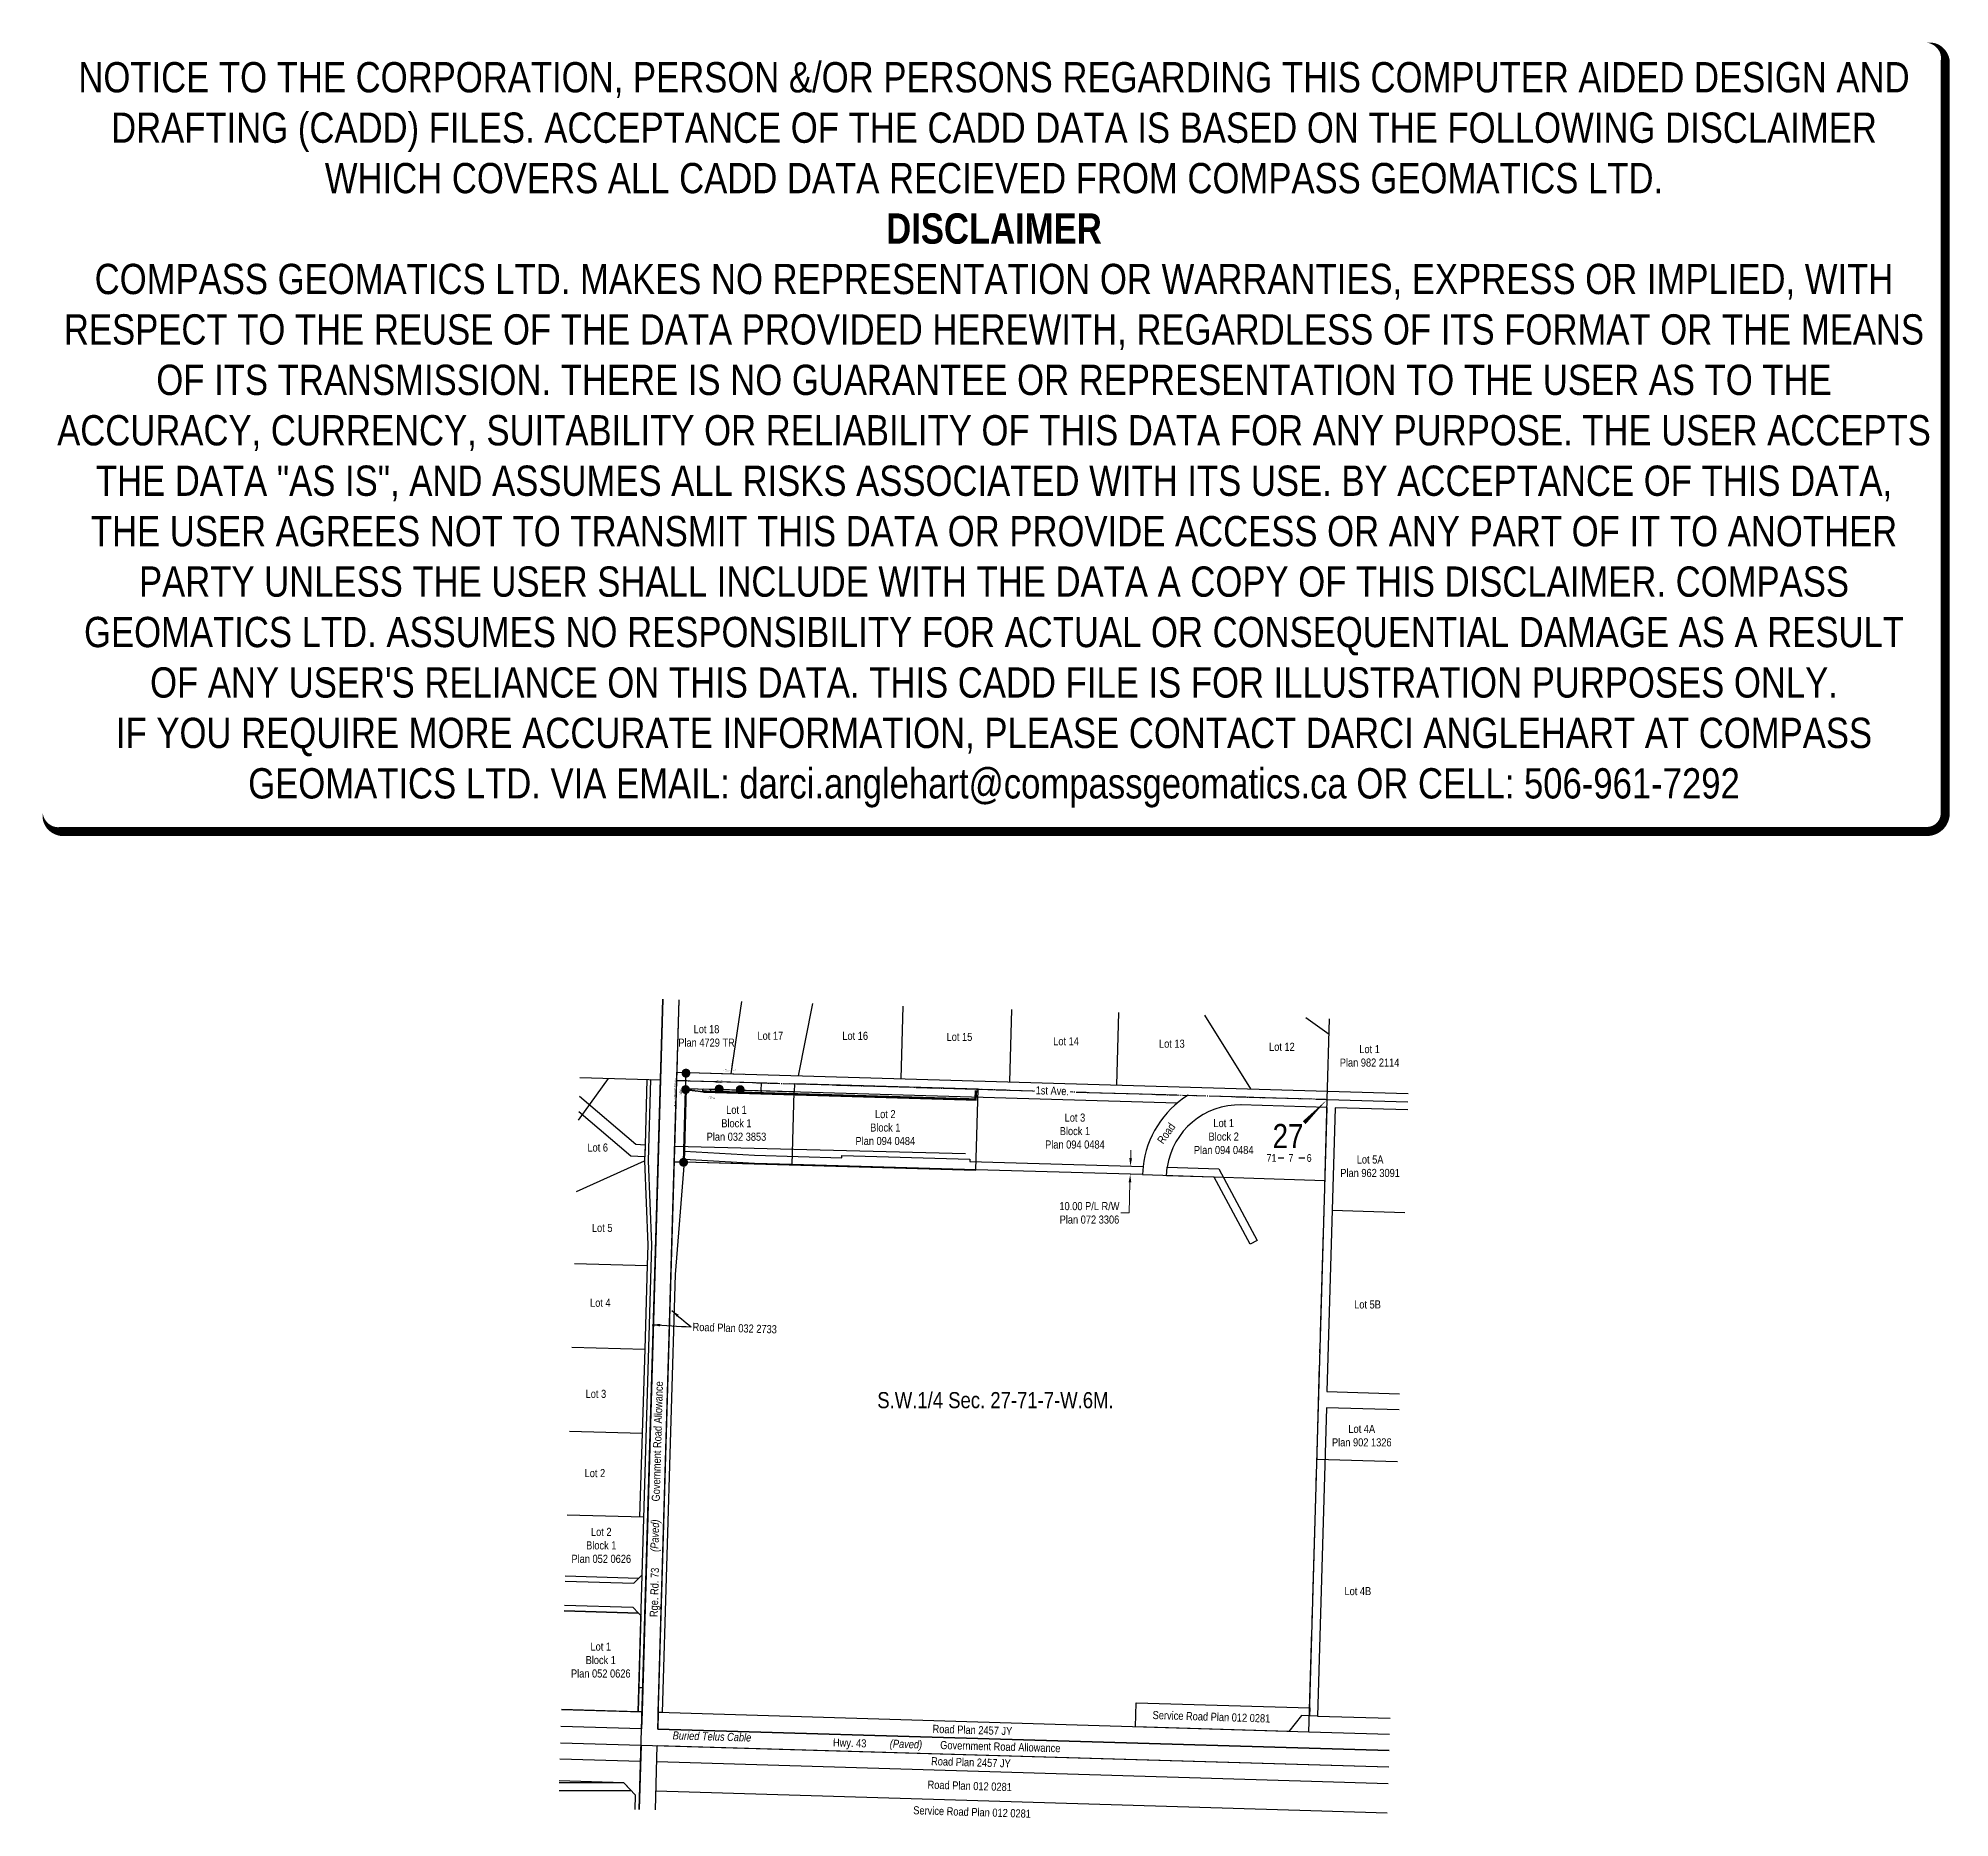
# Model space of a CAD drawing. Extents: x 371849 to 374218, y 6115507 to 6117712.
import ezdxf
from ezdxf.enums import TextEntityAlignment as Align

# ---------------------------------------------------------------- set-up
doc = ezdxf.new("R2010")
doc.units = 0
doc.header["$LTSCALE"] = 5
doc.header["$PDSIZE"] = 0.5
for name, pattern in [('foc-QUARTERLINE', [33, 25, -3, 2, -3]), ('foc-TIELINE', [1.875, 1.25, -0.625]), ('POWERLINE5', [7.8, 2.4, -0.6, 0.6, -0.6, 0.6, -0.6, 2.4])]:
    doc.linetypes.add(name, pattern=pattern)
doc.layers.get('Defpoints').update_dxf_attribs({"color": 9})
for name, color, linetype in [('10', 1, 'Continuous'), ('9', 3, 'Continuous'), ('AS-POWER-EXISTING', 72, 'POWERLINE5'), ('AS-POWER-OH-ATCO PIPELINES', 241, 'foc-OHPOWER'), ('AS-POWER-OH-ATCO PIPELINES-5K', 241, 'foc-OHPOWER'), ('AS-PWER-EXISTING-5K', 72, 'POWERLINE5'), ('AS-TELUS', 224, 'foc-TEL'), ('C-RW', 13, 'Continuous'), ('C-SYMBOL', 7, 'Continuous'), ('L-MON', 1, 'Continuous'), ('L-QSEC', 8, 'foc-QUARTERLINE'), ('L-ROAD-T', 7, 'Continuous'), ('L-SEC', 7, 'Continuous'), ('L-SECLBL', 7, 'Continuous'), ('L-SECQ', 8, 'foc-QUARTERLINE'), ('L-TITLEDB', 4, 'Continuous'), ('L-TITLEDB-T', 4, 'Continuous'), ('T-TIE', 201, 'foc-TIELINE'), ('T-WATER', 160, 'Continuous')]:
    doc.layers.add(name, color=color, linetype=linetype)
for name, color, linetype, lineweight in [('AS-CABLE-ATCO PIPELINES', 241, 'foc-CABLE', 9), ('AS-CABLE-ATCO PIPELINES-5K', 241, 'foc-CABLE', 9), ('C-RW-T', 13, 'Continuous', 9), ('T-TEXT', 48, 'Continuous', 18)]:
    doc.layers.add(name, color=color, linetype=linetype, lineweight=lineweight)
doc.layers.add('DISCLAIMER', color=7, linetype='Continuous', plot=False)
doc.layers.add('Staked', color=1, linetype='Continuous', lineweight=100, true_color=0xff0000)
doc.layers.add('SURV-Property Line', color=3, linetype='Continuous', lineweight=0, true_color=0x00ff00)
doc.styles.add('175L', font='ARIALN.TTF', dxfattribs={"height": 20})
doc.styles.add('80', font='ARIALN.TTF', dxfattribs={"height": 10})
doc.styles.add('80CG', font='ARIALN.TTF', dxfattribs={"height": 10})
doc.styles.add('80L', font='ARIALN.TTF', dxfattribs={"height": 10})
doc.styles.add('80LS', font='ARIALNI.TTF', dxfattribs={"height": 10})
doc.styles.add('foc-LtypeFont', font='ARIALN.TTF', dxfattribs={"height": 7.35})
doc.styles.add('SIMPLEX', font='ARIALN.TTF')
doc.linetypes.add('foc-CABLE', pattern='A,2,-1,["C",foc-LtypeFont,S=0.2,R=0,X=-0.625,Y=-0.75],-1.24,8', length=12.24)
doc.linetypes.add('foc-OHPOWER', pattern='A,10,-1,["O/P",foc-LtypeFont,S=0.2,R=0,X=-0.5,Y=-0.75],-3.25', length=14.25)
doc.linetypes.add('foc-TEL', pattern='A,2,-1,["T",foc-LtypeFont,S=0.2,R=0,X=-0.425,Y=-0.75],-1.24,8', length=12.24)
doc.dimstyles.new('Compass 5 000', dxfattribs={"dimscale": 5, "dimtxt": 9, "dimasz": 2, "dimexe": 0.2, "dimexo": 0.0625, "dimgap": 0.5, "dimtad": 0, "dimtih": 1, "dimtoh": 1, "dimzin": 0, "dimdsep": 46, "dimtxsty": '80CG', "dimcen": 0.1, "dimse1": 1, "dimse2": 1, "dimclrd": 256, "dimclrt": 256, "dimaunit": 1, "dimadec": 4, "dimazin": 0, "dimtfac": 0.06, "dimtofl": 0, "dimtmove": 0, "dimatfit": 1, "dimfxl": 0.2, "dimtolj": 1, "dimtzin": 0, "dimlwd": -1, "dimarcsym": 0})

# ---------------------------------------------------------------- blocks, each defined once
blk = doc.blocks.new('*D463')
at = {"layer": 'C-RW-T', "transparency": 16777216}
for p, q in [((373203, 6116324.4), (373203.3, 6116334.4)), ((373202.1, 6116294.3), (373201, 6116256.5)), ((373201, 6116256.5), (373191, 6116256.5))]:
    blk.add_line(p, q, dxfattribs=at)
for points in [[(373201.3, 6116324.4), (373204.7, 6116324.3), (373202.7, 6116314.4)], [(373200.5, 6116294.4), (373203.8, 6116294.3), (373202.4, 6116304.3)]]:
    blk.add_solid(points, dxfattribs=at)
at = {"layer": 'Defpoints', "color": 0, "transparency": 16777216}
for p in [(373120.9, 6116316.7), (373120.6, 6116306.7), (373202.4, 6116304.3)]:
    blk.add_point(p, dxfattribs=at)
at = {"layer": 'C-RW-T', "transparency": 16777216, "insert": (373151.9, 6116256.5), "char_height": 10, "attachment_point": 5, "style": '80CG'}
blk.add_mtext('\\A1;10.00 P/L R/W\\PPlan 072 3306', dxfattribs=at)
blk = doc.blocks.new('L-SECLBL')
at = {"layer": '9', "color": 7}
for p, q in [((-5.1, -27.8), (-12.3, -27.8)), ((20.7, -27.8), (13.5, -27.8))]:
    blk.add_line(p, q, dxfattribs=at)
at = {"layer": '10', "color": 2, "style": 'SIMPLEX'}
blk.add_attdef('SEC', text='', height=30, dxfattribs=at).set_placement((0, 0), align=Align.MIDDLE)
at = {"layer": '10', "color": 5, "style": '80L'}
blk.add_attdef('TWP', text='', height=9.5, dxfattribs=at).set_placement((-14.4, -27.4), align=Align.MIDDLE_RIGHT)
blk.add_attdef('RGE', text='', height=9.5, dxfattribs=at).set_placement((3.6, -27.4), align=Align.MIDDLE_CENTER)
blk.add_attdef('MER', text='', height=9.5, dxfattribs=at).set_placement((23.2, -27.4), align=Align.MIDDLE_LEFT)
blk = doc.blocks.new('fdia')
at = {"color": 255, "const_width": 1}
blk.add_lwpolyline([(-0.5, 0, 1), (0.5, 0, 1)], format="xyb", close=True, dxfattribs=at)
blk = doc.blocks.new('Fdiaa')
blk.add_blockref('fdia', (0, 0))
blk = doc.blocks.new('fdib')
at = {"color": 1, "const_width": 1.6}
blk.add_lwpolyline([(-0.4, 0, 1), (0.4, 0, 1)], format="xyb", close=True, dxfattribs=at)
at = {"color": 1}
blk.add_circle((0, 0), 0.8, dxfattribs=at)
blk = doc.blocks.new('Fdibb')
blk.add_blockref('fdib', (0, 0))
blk = doc.blocks.new('fdicc')
for name in ['Fdibb', 'Fdiaa']:
    blk.add_blockref(name, (0, 0))
blk = doc.blocks.new('FDI')
blk.add_blockref('fdicc', (0, 0))
blk = doc.blocks.new('POWERPOLE')
h = blk.add_hatch(color=255)
edge = h.paths.add_edge_path()
edge.add_arc((0, 0), 0.96, 0, 360)
at = {"layer": 'AS-CABLE-ATCO PIPELINES', "linetype": 'ByBlock'}
for p, q in [((0.68, -0.68), (-0.68, 0.68)), ((-0.68, -0.68), (0.68, 0.68))]:
    blk.add_line(p, q, dxfattribs=at)
at = {"layer": 'AS-CABLE-ATCO PIPELINES', "linetype": 'ByBlock', "const_width": 0.01, "flags": 128}
for points in [[(-0.68, -0.68), (0.68, 0.68)], [(0.68, -0.68), (-0.68, 0.68)]]:
    blk.add_lwpolyline(points, dxfattribs=at)
at = {"layer": 'AS-CABLE-ATCO PIPELINES', "linetype": 'ByBlock'}
blk.add_circle((0, 0), 0.96, dxfattribs=at)
blk = doc.blocks.new('Disclaimer_Legal')
at = {"layer": 'DISCLAIMER', "color": 254, "flags": 128}
blk.add_lwpolyline([(-3612.9, -1104.6, 37.5, 37.5, 0), (4096.1, -1104.6, 37.5, 37.5, 0.414214), (4171.1, -1029.6, 37.5, 37.5, 0), (4171.1, 2078.7, 37.5, 0, 0.414214), (4096.1, 2153.7, 0, 0, 0), (-3612.9, 2153.7, 0, 0, 0.414214), (-3687.9, 2078.7, 0, 0, 0), (-3687.9, -1029.6, 0, 37.5, 0.414214)], format="xyseb", close=True, dxfattribs=at)
at = {"layer": 'DISCLAIMER', "color": 254, "insert": (241.6, 533.9), "char_height": 125, "width": 7717.568, "attachment_point": 5, "style": '80'}
blk.add_mtext('NOTICE TO THE CORPORATION, PERSON &/OR PERSONS REGARDING THIS COMPUTER AIDED DESIGN AND DRAFTING (CADD) FILES. ACCEPTANCE OF THE CADD DATA IS BASED ON THE FOLLOWING DISCLAIMER WHICH COVERS ALL CADD DATA RECIEVED FROM COMPASS GEOMATICS LTD.\\P{\\fArial Narrow|b1|i0|c0|p34;DISCLAIMER}\\PCOMPASS GEOMATICS LTD. MAKES NO REPRESENTATION OR WARRANTIES, EXPRESS OR IMPLIED, WITH RESPECT TO THE REUSE OF THE DATA PROVIDED HEREWITH, REGARDLESS OF ITS FORMAT OR THE MEANS OF ITS TRANSMISSION. THERE IS NO GUARANTEE OR REPRESENTATION TO THE USER AS TO THE ACCURACY, CURRENCY, SUITABILITY OR RELIABILITY OF THIS DATA FOR ANY PURPOSE. THE USER ACCEPTS THE DATA "AS IS", AND ASSUMES ALL RISKS ASSOCIATED WITH ITS USE. BY ACCEPTANCE OF THIS DATA, THE USER AGREES NOT TO TRANSMIT THIS DATA OR PROVIDE ACCESS OR ANY PART OF IT TO ANOTHER PARTY UNLESS THE USER SHALL INCLUDE WITH THE DATA A COPY OF THIS DISCLAIMER. COMPASS GEOMATICS LTD. ASSUMES NO RESPONSIBILITY FOR ACTUAL OR CONSEQUENTIAL DAMAGE AS A RESULT OF ANY USER\'S RELIANCE ON THIS DATA. THIS CADD FILE IS FOR ILLUSTRATION PURPOSES ONLY.\\PIF YOU REQUIRE MORE ACCURATE INFORMATION, PLEASE CONTACT DARCI ANGLEHART AT COMPASS GEOMATICS LTD. VIA EMAIL: darci.anglehart@compassgeomatics.ca OR CELL: 506-961-7292', dxfattribs=at)

msp = doc.modelspace()

# ---------------------------------------------------------------- linework, layer by layer
at = {"layer": 'AS-CABLE-ATCO PIPELINES', "ltscale": 0.1, "flags": 128}
msp.add_lwpolyline([(372651.371, 6116409.349), (372663.24, 6116410.064), (372673.918, 6116410.27), (372692.479, 6116409.926)], dxfattribs=at)
at = {"layer": 'AS-CABLE-ATCO PIPELINES-5K', "flags": 128}
msp.add_lwpolyline([(372651.371, 6116409.349), (372663.24, 6116410.064), (372673.918, 6116410.27), (372692.479, 6116409.926)], dxfattribs=at)
at = {"layer": 'AS-POWER-OH-ATCO PIPELINES', "ltscale": 0.1, "flags": 128}
for points in [[(372648.877, 6116319.227), (372651.409, 6116409.355), (372651.969, 6116429.498)], [(372693.015, 6116409.996), (372693.015, 6116409.996), (372718.944, 6116409.081)]]:
    msp.add_lwpolyline(points, dxfattribs=at)
at = {"layer": 'AS-POWER-OH-ATCO PIPELINES-5K', "flags": 128}
for points in [[(372648.877, 6116319.227), (372651.409, 6116409.355), (372651.969, 6116429.498)], [(372650.752, 6116385.968), (372651.409, 6116409.355), (372651.969, 6116429.498)], [(372693.015, 6116409.996), (372693.015, 6116409.996), (372718.944, 6116409.081)]]:
    msp.add_lwpolyline(points, dxfattribs=at)
at = {"layer": 'AS-TELUS'}
for p, q in [((372638.078, 6116339.29), (372643.389, 6116520.732)), ((372639.454, 6116386.291), (372641.223, 6116446.73)), ((372638.078, 6116339.29), (372998.257, 6116330.31))]:
    msp.add_line(p, q, dxfattribs=at)
at = {"layer": 'AS-TELUS', "flags": 128}
for points in [[(372593.89, 6115517.07), (372623.288, 6116521.318)], [(372496.301, 6115599.85), (373522.73, 6115569.94)]]:
    msp.add_lwpolyline(points, dxfattribs=at)
at = {"layer": 'C-RW', "flags": 128}
for points in [[(372519.726, 6116401.165), (372589.59, 6116341.553), (372601.169, 6116340.854), (372600.756, 6116325.888), (372583.701, 6116326.888), (372519.165, 6116381.948)], [(372494.566, 6115540.489), (372583.995, 6115540.585), (372574.989, 6115550.129), (372494.842, 6115549.953)]]:
    msp.add_lwpolyline(points, dxfattribs=at)
for points in [[(372649.865, 6116333.043), (372736.969, 6116327.974), (372845.154, 6116324.811), (372845.242, 6116327.809), (373003.569, 6116323.166), (373003.48, 6116320.168), (373218.282, 6116313.883), (373217.571, 6116303.9), (373011.212, 6116309.862), (372783.434, 6116316.452), (372736.673, 6116317.818), (372649.63, 6116322.889)], [(373248.401, 6116313.016), (373312.104, 6116311.185), (373359.705, 6116222.344), (373350.892, 6116217.62), (373306.346, 6116300.764), (373247.534, 6116302.477)]]:
    msp.add_lwpolyline(points, close=True, dxfattribs=at)
at = {"layer": 'L-QSEC'}
msp.add_line((372640.46, 6116420.762), (373446.654, 6116397.248), dxfattribs=at)
at = {"layer": 'L-SEC', "flags": 128}
for points in [[(372623.288, 6116521.318), (372620.359, 6116421.361), (372596.846, 6115617.026)], [(373523.316, 6115590.055), (372616.942, 6115616.46), (372640.46, 6116420.762), (372643.389, 6116520.732)], [(372639.452, 6116386.291), (372640.46, 6116420.762), (372641.221, 6116446.73)], [(372496.301, 6115599.85), (372596.248, 6115596.98), (372593.89, 6115517.07)], [(372613.984, 6115516.485), (372616.348, 6115596.365), (373522.73, 6115569.94)]]:
    msp.add_lwpolyline(points, dxfattribs=at)
at = {"layer": 'L-SECLBL', "flags": 128}
msp.add_lwpolyline([(373446.654, 6116397.248, 0, 5, 0), (373418.097, 6116368.387, 0, 0, 0)], format="xyseb", dxfattribs=at)
at = {"layer": 'L-SECQ'}
for p, q in [((373446.654, 6116397.248), (373449.563, 6116497.205)), ((372520.4, 6116424.221), (372620.359, 6116421.361)), ((373423.946, 6115613.129), (373446.654, 6116397.248)), ((373446.654, 6116397.248), (373546.611, 6116394.311))]:
    msp.add_line(p, q, dxfattribs=at)
at = {"layer": 'L-SECQ', "ltscale": 0.1}
msp.add_line((372640.46, 6116420.762), (373446.654, 6116397.248), dxfattribs=at)
at = {"layer": 'L-TITLEDB', "flags": 128}
for points in [[(372707.737, 6116428.892), (372721.256, 6116518.459)], [(372791.505, 6116426.44), (372809.22, 6116515.892)], [(372918.431, 6116422.781), (372921.072, 6116512.628)], [(373053.258, 6116418.863), (373055.907, 6116508.693)], [(373185.731, 6116414.957), (373188.362, 6116504.828)], [(373351.699, 6116410.115), (373294.759, 6116501.723)], [(373448.992, 6116477.481), (373420.068, 6116498.066)], [(372518.856, 6116371.381), (372555.81, 6116423.209)], [(372603.471, 6116421.862), (372601.169, 6116340.854), (372600.626, 6116321.184), (372604.533, 6116216.896), (372603.779, 6116191.25), (372600.793, 6116087.467), (372597.676, 6115983.613), (372594.494, 6115879.753)], [(372622.585, 6115637.3), (372617.56, 6115637.45), (372640.752, 6116430.83), (373446.95, 6116407.279), (373546.901, 6116404.31)], [(373260.788, 6116392.622), (372652.077, 6116410.456), (372649.49, 6116319.906), (372638.618, 6116180.181), (372622.585, 6115637.3)], [(372723.101, 6116408.375), (372652.077, 6116410.456), (372651.377, 6116385.95)], [(372783.421, 6116315.993), (372786.061, 6116406.483)], [(373535.547, 6116012.279), (373445.655, 6116014.915), (373434.627, 6115632.822), (373424.572, 6115633.123), (373446.364, 6116387.195), (373339.11, 6116390.331)], [(373546.319, 6116384.222), (373456.414, 6116386.891), (373446.238, 6116035.017), (373536.129, 6116032.38)], [(372516.269, 6116282.904), (372600.626, 6116321.184)], [(372648.877, 6116319.227), (372637.501, 6116319.56)], [(373217.571, 6116303.9), (373443.751, 6116296.748)], [(373452.754, 6116259.789), (373542.639, 6116257.15)], [(372513.666, 6116193.847), (372603.779, 6116191.25)], [(372510.63, 6116089.998), (372600.793, 6116087.467)], [(372507.594, 6115986.159), (372597.676, 6115983.613)], [(373433.765, 6115951.191), (373533.694, 6115948.29)], [(372504.56, 6115882.355), (372599.49, 6115879.608)], [(372502.155, 6115800.099), (372587.093, 6115797.667), (372597.376, 6115807.372)], [(372593.264, 6115803.49), (372502.33, 6115806.096)], [(372501.074, 6115763.133), (372593.006, 6115760.5), (372595.915, 6115757.432), (372592.458, 6115638.189), (372497.502, 6115640.941)], [(372501.279, 6115770.13), (372586.218, 6115767.695), (372593.006, 6115760.5), (372501.074, 6115763.133)], [(372593.328, 6115668.456), (372598.353, 6115668.314)], [(372497.503, 6115640.948), (372597.464, 6115638.053), (372596.846, 6115617.026), (372496.888, 6115619.912)], [(373523.903, 6115610.201), (373423.946, 6115613.129), (372617.56, 6115637.45), (372616.942, 6115616.46), (373523.316, 6115590.055)], [(373434.627, 6115632.822), (373524.482, 6115630.205)], [(372495.721, 6115579.995), (372595.667, 6115577.167)], [(372615.767, 6115576.556), (373427.241, 6115551.999), (373522.128, 6115549.274)], [(372588.997, 6115517.213), (372589.525, 6115534.725), (372574.989, 6115550.129), (372494.916, 6115552.454)], [(373426.178, 6115515.456), (372614.707, 6115539.972)], [(373521.06, 6115512.622), (373426.178, 6115515.456)]]:
    msp.add_lwpolyline(points, dxfattribs=at)
for points in [[(372597.464, 6115638.053), (372592.458, 6115638.189), (372609.544, 6116216.917), (372605.623, 6116321.203), (372608.467, 6116421.72), (372620.359, 6116421.361)], [(373209.112, 6115619.52), (373209.9, 6115649.478), (373424.859, 6115642.996), (373424.572, 6115633.123), (373414.575, 6115633.447), (373398.989, 6115613.854)]]:
    msp.add_lwpolyline(points, close=True, dxfattribs=at)
at = {"layer": 'L-TITLEDB', "elevation": 754.615, "flags": 128}
msp.add_lwpolyline([(372652.077, 6116410.456), (372649.49, 6116319.906), (373011.197, 6116309.363), (373014.156, 6116409.867), (372786.355, 6116416.53), (372786.061, 6116406.538)], close=True, dxfattribs=at)
at = {"layer": 'L-TITLEDB', "elevation": 755.218, "flags": 128}
msp.add_lwpolyline([(372745.061, 6116407.737), (372745.339, 6116417.734)], dxfattribs=at)
at = {"layer": 'L-TITLEDB', "linetype": 'Continuous'}
for centre, radius, start, end in [((373337.498, 6116300.368), 119.98, 121.842162, 173.532434), ((373337.492, 6116300.361), 89.985, 88.345123, 171.914859)]:
    msp.add_arc(centre, radius, start, end, dxfattribs=at)
at = {"layer": 'Staked'}
msp.add_line((373014.069, 6116406.869), (373011.069, 6116406.956), dxfattribs=at)
at = {"layer": 'SURV-Property Line'}
msp.add_line((372652.077, 6116410.456, 754.615), (372745.061, 6116407.737, 755.218), dxfattribs=at)
msp.add_line((372652.077, 6116410.456, 754.615), (372745.061, 6116407.737, 755.218), dxfattribs=at)
msp.add_line((372652.077, 6116410.456, 754.615), (372745.061, 6116407.737, 755.218), dxfattribs=at)
for points in [[(372745.061, 6116407.737), (372786.061, 6116406.538), (372786.355, 6116416.53), (373014.156, 6116409.867), (373011.212, 6116309.862), (372649.49, 6116319.906)], [(372745.061, 6116407.737), (372786.061, 6116406.538), (372786.355, 6116416.53), (373014.156, 6116409.867), (373011.212, 6116309.862), (372649.49, 6116319.906)], [(372745.061, 6116407.737), (372786.061, 6116406.538), (372786.355, 6116416.53), (373014.156, 6116409.867), (373011.212, 6116309.862), (372649.49, 6116319.906)], [(373014.156, 6116409.867), (372786.355, 6116416.53)], [(373014.156, 6116409.867), (372786.355, 6116416.53)], [(373014.156, 6116409.867), (372786.355, 6116416.53)], [(373014.156, 6116409.867), (373011.197, 6116309.363)], [(373014.156, 6116409.867), (373011.197, 6116309.363)], [(373014.156, 6116409.867), (373011.197, 6116309.363)]]:
    msp.add_lwpolyline(points, dxfattribs=at)
at = {"layer": 'T-TIE', "ltscale": 0.1, "flags": 128}
for points in [[(372672.781, 6116406.85), (372672.844, 6116410.249)], [(372693.015, 6116409.996), (372692.906, 6116406.261)], [(372651.409, 6116409.355), (372672.781, 6116406.85)], [(372719.07, 6116409.234), (372718.961, 6116405.499)]]:
    msp.add_lwpolyline(points, dxfattribs=at)
at = {"layer": 'T-TIE', "flags": 128}
for points in [[(372672.781, 6116406.85), (372672.844, 6116410.249)], [(372651.409, 6116409.355), (372672.781, 6116406.85)], [(372719.07, 6116409.234), (372718.961, 6116405.499)]]:
    msp.add_lwpolyline(points, dxfattribs=at)
at = {"layer": 'T-TIE', "ltscale": 0.1, "elevation": 754.749, "flags": 128}
msp.add_lwpolyline([(372682.776, 6116406.557), (372682.816, 6116410.111)], dxfattribs=at)
at = {"layer": 'T-WATER'}
for p, q in [((373011.069, 6116406.956), (373010.775, 6116396.963)), ((373014.069, 6116406.869), (373011.069, 6116406.956))]:
    msp.add_line(p, q, dxfattribs=at)
at = {"layer": 'T-WATER', "const_width": 2.999, "flags": 128}
msp.add_lwpolyline([(372672.781, 6116406.85), (373010.775, 6116396.963), (373011.069, 6116406.956), (373014.069, 6116406.869)], dxfattribs=at)
at = {"layer": 'T-WATER'}
msp.add_polyline3d([(372672.781, 6116406.85, 0), (372744.974, 6116404.738, 755.218), (373010.775, 6116396.963, 756.941), (373011.069, 6116406.956, 0)], dxfattribs=at)

# ---------------------------------------------------------------- block references
at = {"layer": 'AS-POWER-EXISTING'}
for p, xscale, yscale, zscale in [((372651.872, 6116429.704), 0.5, 0.5, 0.5), ((372651.872, 6116429.704), 0.499999999990875, 0.499999999990875, 0.499999999990875), ((372693.015, 6116409.996), 0.5, 0.5, 0.5), ((372651.409, 6116409.355), 0.5, 0.5, 0.5), ((372719.07, 6116409.234), 0.5, 0.5, 0.5)]:
    msp.add_blockref('POWERPOLE', p, dxfattribs=dict(at, xscale=xscale, yscale=yscale, zscale=zscale))
msp.add_blockref('POWERPOLE', (372648.877, 6116319.227), dxfattribs=at)
at = {"layer": 'AS-PWER-EXISTING-5K'}
for p, xscale, yscale, zscale in [((372651.872, 6116429.704), 4.9984176, 4.9984176, 4.9984176), ((372651.409, 6116409.355), 4.9984176, 4.9984176, 4.9984176), ((372651.872, 6116429.704), 0.4998417599908779, 0.4998417599908779, 0.4998417599908779), ((372693.015, 6116409.996), 4.9984176, 4.9984176, 4.9984176), ((372719.07, 6116409.234), 4.9984176, 4.9984176, 4.9984176), ((372651.409, 6116409.355), 0.4998417599908779, 0.4998417599908779, 0.4998417599908779), ((372719.07, 6116409.234), 0.4998417599908779, 0.4998417599908779, 0.4998417599908779), ((372648.877, 6116319.227), 4.9984176, 4.9984176, 4.9984176)]:
    msp.add_blockref('POWERPOLE', p, dxfattribs=dict(at, xscale=xscale, yscale=yscale, zscale=zscale))
at = {"layer": 'AS-TELUS', "linetype": 'ByBlock', "xscale": 0.3, "yscale": 0.3, "zscale": 0.3}
msp.add_blockref('Disclaimer_Legal', (372961.129, 6117060.667), dxfattribs=at)
at = {"layer": 'L-MON'}
for p, xscale, yscale, zscale in [((372652.079, 6116410.462), 0.49984176, 0.49984176, 0.49984176), ((372745.033, 6116407.744), 0.99968352, 0.99968352, 0.99968352), ((372649.493, 6116319.941), 0.99968352, 0.99968352, 0.99968352), ((372649.633, 6116322.923), 0.99968352, 0.99968352, 0.99968352)]:
    msp.add_blockref('FDI', p, dxfattribs=dict(at, xscale=xscale, yscale=yscale, zscale=zscale))
at = {"layer": 'L-SECLBL'}
msp.add_blockref('L-SECLBL', (373397.998, 6116351.976), dxfattribs=at).add_auto_attribs({'SEC': '27', 'TWP': '71', 'RGE': '7', 'MER': '6'})

# ---------------------------------------------------------------- texts
at = {"layer": 'AS-POWER-OH-ATCO PIPELINES', "ltscale": 0.1, "char_height": 0.99968, "attachment_point": 5, "style": '80CG'}
for s, insert in [('\\A1;ATCO Electric\\P#154895', (372692.997, 6116412.492)), ('\\A1;ATCO Electric\\P#154896', (372719.052, 6116411.73))]:
    msp.add_mtext(s, dxfattribs=dict(at, insert=insert))
at = {"layer": 'AS-TELUS', "style": '80LS'}
msp.add_text('Buried Telus Cable', height=10, rotation=358.451137, dxfattribs=at).set_placement((372684.111, 6115607.63), align=Align.MIDDLE_CENTER)
at = {"layer": 'C-SYMBOL', "color": 3, "style": '175L'}
msp.add_text('S.W.1/4 Sec. 27-71-7-W.6M.', height=20, dxfattribs=at).set_placement((373035.412, 6116008.438), align=Align.BOTTOM_CENTER)
at = {"layer": 'L-QSEC', "insert": (372692.882, 6116420.666), "char_height": 0.99968, "attachment_point": 5, "rotation": 358.329326, "style": '80CG'}
msp.add_mtext('\\A1;{\\fArial Narrow|b0|i1|c0|p34;E.-W. 1/4 Line}', dxfattribs=at)
at = {"layer": 'L-ROAD-T', "style": '80L'}
for s, height, rotation, p in [('Government Road Allowance', 0.99968, 88.451137, (372637.969, 6116411.476)), ('Rge. Rd. 73', 1, 88.451137, (372637.507, 6116391.715)), ('Government Road Allowance', 10, 88.451137, (372616.378, 6115973.377)), ('Rge. Rd. 73', 10, 88.451137, (372612.695, 6115786.169)), ('Government Road Allowance', 10, 358.451137, (373041.449, 6115595.031))]:
    msp.add_text(s, height=height, rotation=rotation, dxfattribs=at).set_placement(p, align=Align.MIDDLE_CENTER)
at = {"layer": 'L-TITLEDB', "linetype": 'ByBlock', "style": '80CG'}
msp.add_text('Lot 17', height=0.9997, dxfattribs=at).set_placement((372710.51, 6116433.381))
at = {"layer": 'L-TITLEDB', "style": '80CG'}
msp.add_text('Lot 5B', height=10, dxfattribs=at).set_placement((373479.952, 6116138.027))
at = {"layer": 'L-TITLEDB', "attachment_point": 5, "style": '80CG'}
for s, insert, char_height in [('\\A1;Lot 18\\PPlan 4729 TR', (372677.321, 6116475.829), 10), ('\\A1;Lot 17', (372756.42, 6116476.033), 10), ('\\A1;Lot 16', (372861.609, 6116475.876), 10), ('\\A1;Lot 15', (372990.793, 6116474.6), 10), ('\\A1;Lot 14', (373122.921, 6116469.21), 10), ('\\A1;Lot 13', (373254.007, 6116466.139), 10), ('\\A1;Lot 12', (373390.401, 6116462.297), 10), ('\\A1;Lot 1\\PPlan 982 2114', (373499.073, 6116451.116), 10), ('\\A1;Lot 18\\PPlan 4729 TR', (372702.242, 6116433.261), 0.99968), ('\\A1;Lot 1\\PBlock 1\\PPlan 032 3853', (372714.432, 6116367.535), 10), ('\\A1;Lot 1\\PBlock 1\\PPlan 032 3853', (372683.416, 6116400.295), 0.99968), ('\\A1;Lot 2\\PBlock 1\\PPlan 094 0484', (372898.904, 6116362.224), 10), ('\\A1;Lot 3\\PBlock 1\\PPlan 094 0484', (373133.912, 6116357.867), 10), ('\\A1;Lot 1\\PBlock 2\\PPlan 094 0484', (373318.262, 6116351.069), 10), ('\\A1;Lot 6', (372542.478, 6116337.425), 10), ('\\A1;Lot 5A\\PPlan 962 3091', (373499.717, 6116314.271), 10), ('\\A1;Lot 5', (372548.03, 6116237.875), 10), ('\\A1;Lot 4', (372545.72, 6116145.092), 10), ('\\A1;Lot 3', (372540.255, 6116032.179), 10), ('\\A1;Lot 4A\\PPlan 902 1326', (373489.381, 6115980.394), 10), ('\\A1;Lot 2', (372539.024, 6115933.928), 10), ('\\A1;Lot 2\\PBlock 1\\PPlan 052 0626', (372546.915, 6115844.367), 10), ('\\A1;Lot 4B', (373484.523, 6115787.681), 10), ('\\A1;Lot 1\\PBlock 1\\PPlan 052 0626', (372546.279, 6115702.256), 10)]:
    msp.add_mtext(s, dxfattribs=dict(at, insert=insert, char_height=char_height))
at = {"layer": 'L-TITLEDB-T', "attachment_point": 5, "style": '80CG'}
for s, insert, char_height, width, rotation in [('\\A1;12.00 Road \\PPlan 022 0965', (372645.53, 6116406.382), 0.99968, 35.12484, 88.272707), ('\\A1;Road Plan 032 2733', (372712.295, 6116113.659), 10, 175.67981, 358.272707), ('\\A1; Service Road Plan 012 0281', (373301.51, 6115632.003), 10, 175.67981, 358.272707), ('\\A1;Hwy. 43', (372854.724, 6115598.1), 10, 175.67981, 358.272707), ('\\A1;Road Plan 2457 JY', (373006.865, 6115615.565), 10, 175.67981, 358.272707), ('\\A1;Road Plan 2457 JY', (373005.022, 6115575.503), 10, 175.67981, 358.272707), ('\\A1;Road Plan 012 0281', (373003.516, 6115546.305), 10, 175.67981, 358.272707), ('\\A1; Service Road Plan 012 0281', (373004.896, 6115513.979), 10, 175.67981, 358.272707)]:
    msp.add_mtext(s, dxfattribs=dict(at, insert=insert, char_height=char_height, width=width, rotation=rotation))
at = {"layer": 'T-TEXT', "style": '80LS'}
for height, rotation, p in [(0.9997, 88.451137, (372637.653, 6116399.79)), (10, 88.451137, (372613.217, 6115856.476)), (10, 358.451137, (372924.548, 6115598.192))]:
    msp.add_text('(Paved)', height=height, rotation=rotation, dxfattribs=at).set_placement(p, align=Align.MIDDLE_CENTER)
at = {"layer": 'T-TIE', "ltscale": 0.2, "style": '80CG'}
msp.add_text('21.5', height=1, rotation=353.313774, dxfattribs=at).set_placement((372660.922, 6116406.828))
msp.add_text('21.5', height=1, rotation=353.313774, dxfattribs=at).set_placement((372660.922, 6116406.828))
for s, p in [('3.4', (372673.044, 6116407.883)), ('3.4', (372673.044, 6116407.883)), ('3.6', (372683.229, 6116407.554)), ('3.7', (372693.488, 6116407.081)), ('3.7', (372716.876, 6116406.544)), ('3.7', (372716.876, 6116406.544))]:
    msp.add_text(s, height=1, dxfattribs=at).set_placement(p)

# ---------------------------------------------------------------- dimensions: what is measured, and where the dimension line sits
at = {"layer": 'C-RW-T'}
dim = msp.add_linear_dim(base=(373202.416, 6116304.338), p1=(373120.924, 6116316.731), p2=(373120.634, 6116306.703), angle=268.343581, text='10.00 P/L R/W\\PPlan 072 3306', dimstyle='Compass 5 000', dxfattribs=at)
dim.commit()
dim.dimension.update_dxf_attribs({"geometry": '*D463', "text_midpoint": (373151.948, 6116256.55), "dimtype": 161})

# ---------------------------------------------------------------- leaders
at = {"layer": 'L-TITLEDB', "path_type": 1}
for points in [[(372634.157, 6116135.378), (372658.33, 6116115.194)], [(372609.982, 6116117.939), (372658.33, 6116115.194)]]:
    msp.add_leader(points, dimstyle='Compass 5 000', override={"dimgap": 0.5, "dimtad": 0}, dxfattribs=at)

# ---------------------------------------------------------------- next in the draw order: texts
at = {"layer": 'L-TITLEDB-T', "attachment_point": 5, "style": '80CG', "bg_fill": 3, "box_fill_scale": 1.15, "bg_fill_color": 256, "bg_fill_true_color": 256, "bg_fill_transparency": 0}
for s, insert, char_height, width, rotation in [('\\A1;1st Ave.', (372692.856, 6116417.932), 0.99968, 8.10066, 358.272707), ('\\A1;1st Ave.', (373105.922, 6116407.889), 10, 40.5161, 358.272707), ('\\A1;Road', (373247.103, 6116355.026), 10, 26.64161, 54.988485)]:
    msp.add_mtext(s, dxfattribs=dict(at, insert=insert, char_height=char_height, width=width, rotation=rotation))

# ---------------------------------------------------------------- next in the draw order: linework, layer by layer
at = {"layer": 'AS-CABLE-ATCO PIPELINES-5K', "flags": 128}
msp.add_lwpolyline([(372651.371, 6116409.349), (372663.24, 6116410.064), (372673.918, 6116410.27), (372692.479, 6116409.926)], dxfattribs=at)
at = {"layer": 'AS-POWER-OH-ATCO PIPELINES-5K', "flags": 128}
msp.add_lwpolyline([(372693.015, 6116409.996), (372693.015, 6116409.996), (372718.944, 6116409.081)], dxfattribs=at)
at = {"layer": 'L-QSEC'}
msp.add_line((372640.46, 6116420.762), (372723.392, 6116418.343), dxfattribs=at)
at = {"layer": 'L-TITLEDB', "flags": 128}
for points in [[(372707.737, 6116428.892), (372710.429, 6116446.73)], [(372639.45, 6116386.291), (372640.752, 6116430.83), (372723.686, 6116428.408)]]:
    msp.add_lwpolyline(points, dxfattribs=at)
at = {"layer": 'T-TIE', "elevation": 754.749, "flags": 128}
msp.add_lwpolyline([(372682.776, 6116406.557), (372682.816, 6116410.111)], dxfattribs=at)
at = {"layer": 'T-TIE', "flags": 128}
msp.add_lwpolyline([(372693.015, 6116409.996), (372692.906, 6116406.261)], dxfattribs=at)
at = {"layer": 'T-WATER', "const_width": 0.3, "flags": 128}
msp.add_lwpolyline([(372672.781, 6116406.85), (372723.014, 6116405.38)], dxfattribs=at)
at = {"layer": 'T-WATER'}
msp.add_polyline3d([(372672.781, 6116406.85, 0), (372723.014, 6116405.38, 525.494)], dxfattribs=at)

# ---------------------------------------------------------------- next in the draw order: block references
at = {"layer": 'AS-PWER-EXISTING-5K', "xscale": 0.4998417599908779, "yscale": 0.4998417599908779, "zscale": 0.4998417599908779}
msp.add_blockref('POWERPOLE', (372693.015, 6116409.996), dxfattribs=at)

# ---------------------------------------------------------------- next in the draw order: texts
at = {"layer": 'T-TIE', "ltscale": 0.2, "style": '80CG'}
for s, p in [('3.6', (372683.229, 6116407.554)), ('3.7', (372693.488, 6116407.081))]:
    msp.add_text(s, height=1, dxfattribs=at).set_placement(p)

doc.saveas('drawing.dxf')
